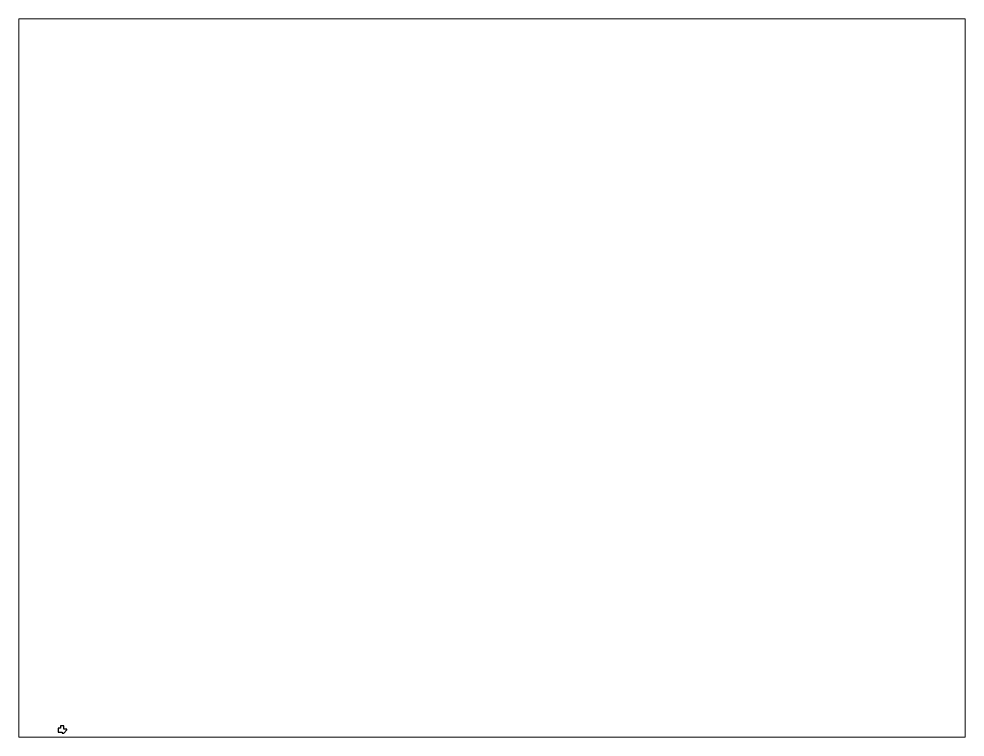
# Paper-space layout 'Layout1' of a CAD drawing. Header units: millimetres. Extents: x 26 to 231, y 20 to 176.
# The model-space entities are those that its viewports show. They can reach past a viewport. Long polylines and large blocks are cut down to what shows.
import ezdxf

# ---------------------------------------------------------------- set-up
doc = ezdxf.new("R2010")
doc.units = ezdxf.units.MM

msp = doc.modelspace()

# ---------------------------------------------------------------- linework, layer by layer
for p, q in [((1.5, 3), (0, 3)), ((0, 3), (0, 0.5)), ((0, 0.5), (2.5, 0.5)), ((3.5, 4.5), (1.5, 4.5)), ((1.5, 4.5), (1.5, 3)), ((2.5, 0.5), (2.5, 0)), ((2.5, 0), (3.5, 0)), ((3.5, 2.5), (3.5, 4.5)), ((5.5, 2.5), (3.5, 2.5)), ((3.5, 0), (5.5, 2)), ((5.5, 2), (5.5, 2.5))]:
    msp.add_line(p, q)

psp = doc.layouts.get("Layout1")

# ---------------------------------------------------------------- viewports
at = {"layer": '0'}
psp.add_viewport(center=(128.5, 97.5), size=(205.6, 156), view_center_point=(275.06, 225.06), view_height=455.2553, dxfattribs=at)

doc.saveas('drawing.dxf')
